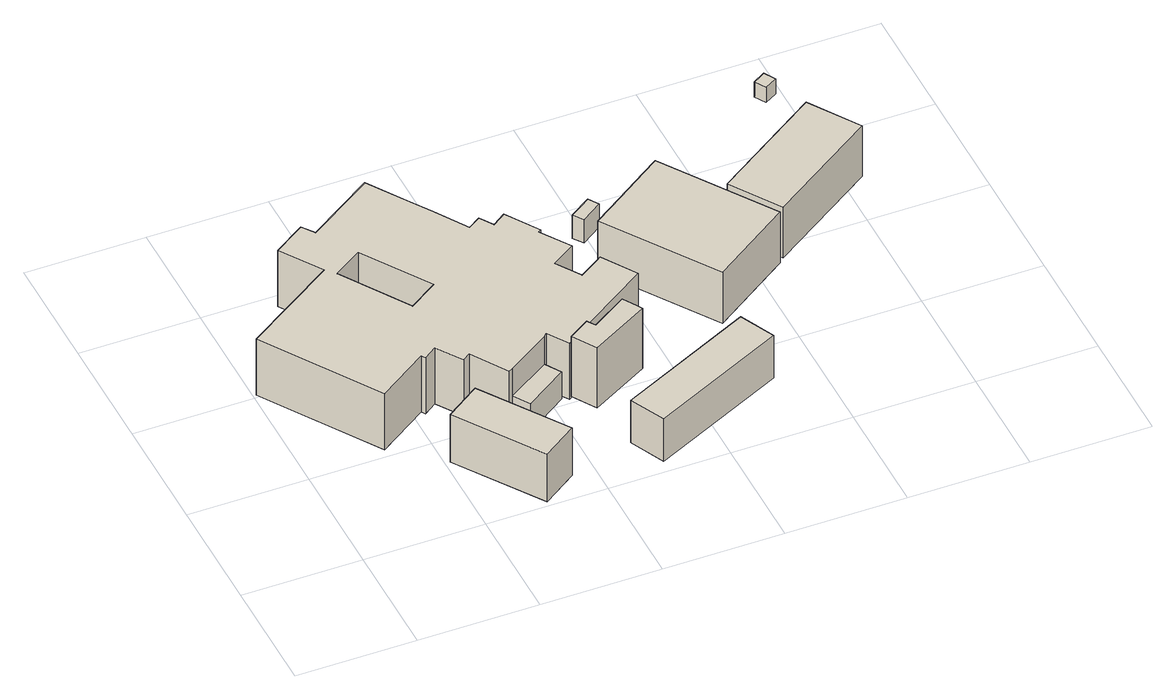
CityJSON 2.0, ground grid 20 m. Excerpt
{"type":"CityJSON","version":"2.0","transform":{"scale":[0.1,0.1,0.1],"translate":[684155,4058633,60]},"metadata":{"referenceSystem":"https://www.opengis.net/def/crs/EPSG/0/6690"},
"CityObjects":{
"building1":{"type":"Building","attributes":{"class":"3001","usage":"461","yearOfConstruction":"0001","measuredHeight":9.6,"storeysAboveGround":9999,"storeysBelowGround":9999,"BuildingIDAttribute.prefecture":"16","BuildingIDAttribute.city":"16211","BuildingDetailAttribute.totalFloorArea":-9999,"BuildingDetailAttribute.buildingFootprintArea":-9999,"BuildingDetailAttribute.buildingRoofEdgeArea":119.3,"BuildingDetailAttribute.buildingStructureType":"611","BuildingDetailAttribute.fireproofStructureType":"1011","BuildingDetailAttribute.landUseType":"231","BuildingDetailAttribute.detailedUsage":"461","BuildingDetailAttribute.buildingHeight":-9999,"BuildingDetailAttribute.surveyYear":2020},"geometry":[{"type":"Solid","lod":"1","boundaries":[[[[0,1,2,3]],[[2,4,5,3]],[[1,6,4,2]],[[0,7,6,1]],[[3,5,7,0]],[[4,6,7,5]]]]}]},
"building2":{"type":"Building","attributes":{"class":"3001","usage":"441","yearOfConstruction":1998,"measuredHeight":14.1,"storeysAboveGround":2,"storeysBelowGround":0,"BuildingIDAttribute.prefecture":"16","BuildingIDAttribute.city":"16211","BuildingDetailAttribute.totalFloorArea":446.4,"BuildingDetailAttribute.buildingFootprintArea":446.4,"BuildingDetailAttribute.buildingRoofEdgeArea":1417.7,"BuildingDetailAttribute.buildingStructureType":"604","BuildingDetailAttribute.fireproofStructureType":"1003","BuildingDetailAttribute.landUseType":"213","BuildingDetailAttribute.detailedUsage":"4411","BuildingDetailAttribute.buildingHeight":8,"BuildingDetailAttribute.surveyYear":2020},"geometry":[{"type":"Solid","lod":"1","boundaries":[[[[8,9,10,11,12,13,14,15,16,17,18,19,20,21,22,23,24,25,26,27,28,29,30,31,32,33,34,35,36,37],[38,39,40,41]],[[36,42,43,37]],[[35,44,42,36]],[[34,45,44,35]],[[33,46,45,34]],[[32,47,46,33]],[[31,48,47,32]],[[30,49,48,31]],[[29,50,49,30]],[[28,51,50,29]],[[27,52,51,28]],[[26,53,52,27]],[[25,54,53,26]],[[24,55,54,25]],[[23,56,55,24]],[[22,57,56,23]],[[21,58,57,22]],[[20,59,58,21]],[[19,60,59,20]],[[18,61,60,19]],[[17,62,61,18]],[[16,63,62,17]],[[15,64,63,16]],[[14,65,64,15]],[[13,66,65,14]],[[12,67,66,13]],[[11,68,67,12]],[[10,69,68,11]],[[9,70,69,10]],[[8,71,70,9]],[[37,43,71,8]],[[40,72,73,41]],[[39,74,72,40]],[[38,75,74,39]],[[41,73,75,38]],[[42,44,45,46,47,48,49,50,51,52,53,54,55,56,57,58,59,60,61,62,63,64,65,66,67,68,69,70,71,43],[72,74,75,73]]]]}]},
"building3":{"type":"Building","attributes":{"class":"3003","usage":"461","yearOfConstruction":"0001","measuredHeight":11.1,"storeysAboveGround":9999,"storeysBelowGround":9999,"BuildingIDAttribute.prefecture":"16","BuildingIDAttribute.city":"16211","BuildingDetailAttribute.totalFloorArea":-9999,"BuildingDetailAttribute.buildingFootprintArea":-9999,"BuildingDetailAttribute.buildingRoofEdgeArea":28.4,"BuildingDetailAttribute.buildingStructureType":"611","BuildingDetailAttribute.fireproofStructureType":"1011","BuildingDetailAttribute.landUseType":"231","BuildingDetailAttribute.detailedUsage":"461","BuildingDetailAttribute.buildingHeight":-9999,"BuildingDetailAttribute.surveyYear":2020},"geometry":[{"type":"Solid","lod":"1","boundaries":[[[[76,77,78,79]],[[78,80,81,79]],[[77,82,80,78]],[[76,83,82,77]],[[79,81,83,76]],[[80,82,83,81]]]]}]},
"building4":{"type":"Building","attributes":{"class":"3003","usage":"461","yearOfConstruction":"0001","measuredHeight":6.9,"storeysAboveGround":9999,"storeysBelowGround":9999,"BuildingIDAttribute.prefecture":"16","BuildingIDAttribute.city":"16211","BuildingDetailAttribute.totalFloorArea":-9999,"BuildingDetailAttribute.buildingFootprintArea":-9999,"BuildingDetailAttribute.buildingRoofEdgeArea":13.6,"BuildingDetailAttribute.buildingStructureType":"611","BuildingDetailAttribute.fireproofStructureType":"1011","BuildingDetailAttribute.landUseType":"231","BuildingDetailAttribute.detailedUsage":"461","BuildingDetailAttribute.buildingHeight":-9999,"BuildingDetailAttribute.surveyYear":2020},"geometry":[{"type":"Solid","lod":"1","boundaries":[[[[84,85,86,87]],[[86,88,89,87]],[[85,90,88,86]],[[84,91,90,85]],[[87,89,91,84]],[[88,90,91,89]]]]}]},
"building5":{"type":"Building","attributes":{"class":"3001","usage":"441","yearOfConstruction":2012,"measuredHeight":16.1,"storeysAboveGround":1,"storeysBelowGround":0,"BuildingIDAttribute.prefecture":"16","BuildingIDAttribute.city":"16211","BuildingDetailAttribute.totalFloorArea":148.6,"BuildingDetailAttribute.buildingFootprintArea":148.6,"BuildingDetailAttribute.buildingRoofEdgeArea":45.4,"BuildingDetailAttribute.buildingStructureType":"604","BuildingDetailAttribute.fireproofStructureType":"1003","BuildingDetailAttribute.landUseType":"213","BuildingDetailAttribute.detailedUsage":"4411","BuildingDetailAttribute.buildingHeight":5.1,"BuildingDetailAttribute.surveyYear":2020},"geometry":[{"type":"Solid","lod":"1","boundaries":[[[[92,93,94,95,96,97,98]],[[97,99,100,98]],[[96,101,99,97]],[[95,102,101,96]],[[94,103,102,95]],[[93,104,103,94]],[[92,105,104,93]],[[98,100,105,92]],[[99,101,102,103,104,105,100]]]]}]},
"building6":{"type":"Building","attributes":{"class":"3001","usage":"461","yearOfConstruction":"0001","measuredHeight":11.5,"storeysAboveGround":9999,"storeysBelowGround":9999,"BuildingIDAttribute.prefecture":"16","BuildingIDAttribute.city":"16211","BuildingDetailAttribute.totalFloorArea":-9999,"BuildingDetailAttribute.buildingFootprintArea":-9999,"BuildingDetailAttribute.buildingRoofEdgeArea":163.9,"BuildingDetailAttribute.buildingStructureType":"611","BuildingDetailAttribute.fireproofStructureType":"1011","BuildingDetailAttribute.landUseType":"231","BuildingDetailAttribute.detailedUsage":"461","BuildingDetailAttribute.buildingHeight":-9999,"BuildingDetailAttribute.surveyYear":2020},"geometry":[{"type":"Solid","lod":"1","boundaries":[[[[106,107,108,109]],[[108,110,111,109]],[[107,112,110,108]],[[106,113,112,107]],[[109,111,113,106]],[[110,112,113,111]]]]}]},
"building7":{"type":"Building","attributes":{"class":"3003","usage":"461","yearOfConstruction":"0001","measuredHeight":13.2,"storeysAboveGround":9999,"storeysBelowGround":9999,"BuildingIDAttribute.prefecture":"16","BuildingIDAttribute.city":"16211","BuildingDetailAttribute.totalFloorArea":-9999,"BuildingDetailAttribute.buildingFootprintArea":-9999,"BuildingDetailAttribute.buildingRoofEdgeArea":8.7,"BuildingDetailAttribute.buildingStructureType":"611","BuildingDetailAttribute.fireproofStructureType":"1011","BuildingDetailAttribute.landUseType":"231","BuildingDetailAttribute.detailedUsage":"461","BuildingDetailAttribute.buildingHeight":-9999,"BuildingDetailAttribute.surveyYear":2020},"geometry":[{"type":"Solid","lod":"1","boundaries":[[[[114,115,116,117]],[[116,118,119,117]],[[115,120,118,116]],[[114,121,120,115]],[[117,119,121,114]],[[118,120,121,119]]]]}]},
"building8":{"type":"Building","attributes":{"class":"3003","usage":"461","yearOfConstruction":"0001","measuredHeight":9.7,"storeysAboveGround":9999,"storeysBelowGround":9999,"BuildingIDAttribute.prefecture":"16","BuildingIDAttribute.city":"16211","BuildingDetailAttribute.totalFloorArea":-9999,"BuildingDetailAttribute.buildingFootprintArea":-9999,"BuildingDetailAttribute.buildingRoofEdgeArea":12.4,"BuildingDetailAttribute.buildingStructureType":"611","BuildingDetailAttribute.fireproofStructureType":"1011","BuildingDetailAttribute.landUseType":"231","BuildingDetailAttribute.detailedUsage":"461","BuildingDetailAttribute.buildingHeight":-9999,"BuildingDetailAttribute.surveyYear":2020},"geometry":[{"type":"Solid","lod":"1","boundaries":[[[[122,123,124,125]],[[124,126,127,125]],[[123,128,126,124]],[[122,129,128,123]],[[125,127,129,122]],[[126,128,129,127]]]]}]},
"building9":{"type":"Building","attributes":{"class":"3001","usage":"441","yearOfConstruction":1998,"measuredHeight":11.6,"storeysAboveGround":1,"storeysBelowGround":0,"BuildingIDAttribute.prefecture":"16","BuildingIDAttribute.city":"16211","BuildingDetailAttribute.totalFloorArea":315,"BuildingDetailAttribute.buildingFootprintArea":315,"BuildingDetailAttribute.buildingRoofEdgeArea":355.1,"BuildingDetailAttribute.buildingStructureType":"604","BuildingDetailAttribute.fireproofStructureType":"1003","BuildingDetailAttribute.landUseType":"213","BuildingDetailAttribute.detailedUsage":"4411","BuildingDetailAttribute.buildingHeight":5.1,"BuildingDetailAttribute.surveyYear":2020},"geometry":[{"type":"Solid","lod":"1","boundaries":[[[[130,131,132,133,134,135]],[[134,136,137,135]],[[133,138,136,134]],[[132,139,138,133]],[[131,140,139,132]],[[130,141,140,131]],[[135,137,141,130]],[[136,138,139,140,141,137]]]]}]},
"building10":{"type":"Building","attributes":{"class":"3001","usage":"461","yearOfConstruction":"0001","measuredHeight":12.3,"storeysAboveGround":9999,"storeysBelowGround":9999,"BuildingIDAttribute.prefecture":"16","BuildingIDAttribute.city":"16211","BuildingDetailAttribute.totalFloorArea":-9999,"BuildingDetailAttribute.buildingFootprintArea":-9999,"BuildingDetailAttribute.buildingRoofEdgeArea":220,"BuildingDetailAttribute.buildingStructureType":"611","BuildingDetailAttribute.fireproofStructureType":"1011","BuildingDetailAttribute.landUseType":"231","BuildingDetailAttribute.detailedUsage":"461","BuildingDetailAttribute.buildingHeight":-9999,"BuildingDetailAttribute.surveyYear":2020},"geometry":[{"type":"Solid","lod":"1","boundaries":[[[[142,143,144,145]],[[144,146,147,145]],[[143,148,146,144]],[[142,149,148,143]],[[145,147,149,142]],[[146,148,149,147]]]]}]},
"building11":{"type":"Building","attributes":{"class":"3001","usage":"461","yearOfConstruction":"0001","measuredHeight":2.5,"storeysAboveGround":9999,"storeysBelowGround":9999,"BuildingIDAttribute.prefecture":"16","BuildingIDAttribute.city":"16211","BuildingDetailAttribute.totalFloorArea":-9999,"BuildingDetailAttribute.buildingFootprintArea":-9999,"BuildingDetailAttribute.buildingRoofEdgeArea":5.2,"BuildingDetailAttribute.buildingStructureType":"611","BuildingDetailAttribute.fireproofStructureType":"1011","BuildingDetailAttribute.landUseType":"231","BuildingDetailAttribute.detailedUsage":"461","BuildingDetailAttribute.buildingHeight":-9999,"BuildingDetailAttribute.surveyYear":2020},"geometry":[{"type":"Solid","lod":"1","boundaries":[[[[150,151,152,153]],[[152,154,155,153]],[[151,156,154,152]],[[150,157,156,151]],[[153,155,157,150]],[[154,156,157,155]]]]}]}
},
"vertices":[
[305,9,10],[209,150,10],[267,190,10],[363,49,10],[267,190,104],[363,49,104],[209,150,104],[305,9,104],
[364,563,11],[399,508,11],[420,522,11],[435,499,11],[458,515,11],[494,460,11],[489,457,11],[522,408,11],[482,382,11],[509,341,11],[550,368,11],[587,311,11],[429,207,11],[406,241,11],[400,236,11],[327,189,11],[321,185,11],[282,245,11],[269,237,11],[241,279,11],[219,264,11],[215,270,11],[130,214,11],[5,405,11],[161,507,11],[116,576,11],[169,611,11],[184,590,11],[297,664,11],[338,602,11],[224,523,11],[176,492,11],[249,379,11],[297,411,11],[297,664,122],[338,602,122],[184,590,122],[169,611,122],[116,576,122],[161,507,122],[5,405,122],[130,214,122],[215,270,122],[219,264,122],[241,279,122],[269,237,122],[282,245,122],[321,185,122],[327,189,122],[400,236,122],[406,241,122],[429,207,122],[587,311,122],[550,368,122],[509,341,122],[482,382,122],[522,408,122],[489,457,122],[494,460,122],[458,515,122],[435,499,122],[420,522,122],[399,508,122],[364,563,122],[249,379,122],[297,411,122],[176,492,122],[224,523,122],
[400,236,14],[417,209,14],[345,161,14],[327,189,14],[345,161,68],[327,189,68],[417,209,68],[400,236,68],
[338,602,31],[363,618,31],[388,578,31],[364,563,31],[388,578,54],[364,563,54],[363,618,54],[338,602,54],
[457,168,15],[432,208,15],[467,230,15],[476,217,15],[536,255,15],[549,234,15],[555,223,15],[549,234,134],[555,223,134],[536,255,134],[476,217,134],[467,230,134],[432,208,134],[457,168,134],
[498,16,16],[470,75,16],[697,182,16],[725,123,16],[697,182,100],[725,123,100],[470,75,100],[498,16,100],
[611,551,23],[622,534,23],[587,510,23],[575,527,23],[587,510,69],[575,527,69],[622,534,69],[611,551,69],
[631,482,22],[621,497,22],[678,536,22],[688,521,22],[678,536,52],[688,521,52],[621,497,52],[631,482,52],
[688,521,16],[716,540,16],[839,358,16],[705,267,16],[582,449,16],[631,482,16],[582,449,117],[631,482,117],[705,267,117],[839,358,117],[716,540,117],[688,521,117],
[846,362,20],[791,445,20],[974,567,20],[1029,484,20],[974,567,120],[1029,484,120],[791,445,120],[846,362,120],
[964,692,23],[953,710,23],[974,723,23],[985,704,23],[974,723,53],[985,704,53],[953,710,53],[964,692,53]
]}
